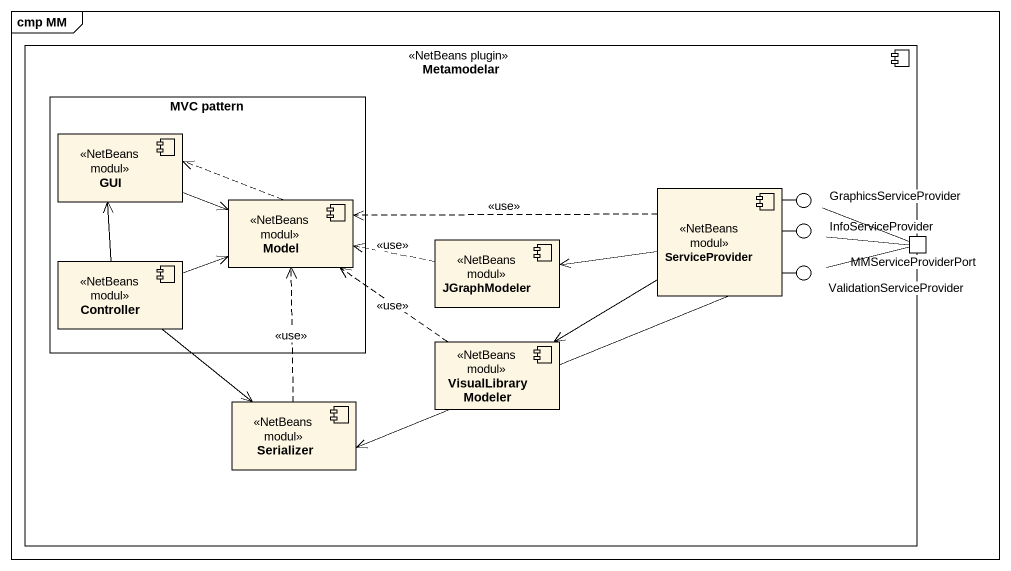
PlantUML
@startuml
mainframe cmp MM
component Metamodelar <<NetBeans plugin>> {
  rectangle "MVC pattern" as MVC_pattern {
    component GUI <<NetBeans modul>>
    component Model <<NetBeans modul>>
    component Controller <<NetBeans modul>>
  }
  component ServiceProvider <<NetBeans modul>>
  component JGraphModeler <<NetBeans modul>>
  port MMServiceProviderPort
  component VisualLibraryModeler <<NetBeans modul>>
  component Serializer <<NetBeans modul>>
}
() GraphicsServiceProvider
() InfoServiceProvider
() ValidationServiceProvider
ServiceProvider -right- GraphicsServiceProvider
ServiceProvider -right- InfoServiceProvider
ServiceProvider -right- ValidationServiceProvider
GUI -right-> Model
Model .left.> GUI
ServiceProvider .left.> Model : <<use>>
ServiceProvider -left-> Serializer
GraphicsServiceProvider -right- MMServiceProviderPort
JGraphModeler .left.> Model : <<use>>
JGraphModeler <-right- ServiceProvider
InfoServiceProvider -right- MMServiceProviderPort
Controller -up-> GUI
Controller -right-> Model
Controller --> Serializer
ValidationServiceProvider -right- MMServiceProviderPort
VisualLibraryModeler .up.> Model : <<use>>
VisualLibraryModeler <-right- ServiceProvider
Serializer .up.> Model : <<use>>
@enduml
